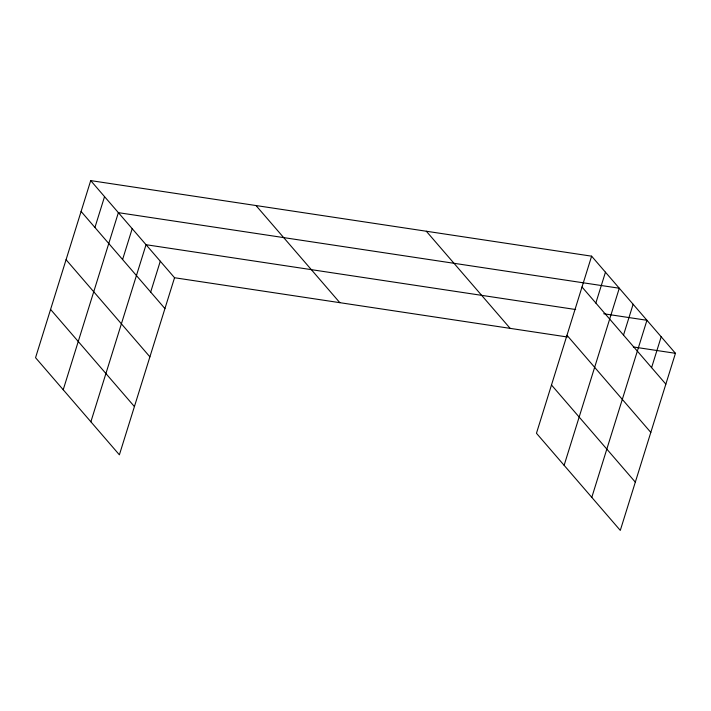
<?xml version="1.0" encoding="UTF-8"?>
<svg xmlns="http://www.w3.org/2000/svg" width="711" height="711" viewBox="0 0 711 711"><rect width="100%" height="100%" fill="white"/><g stroke="black" fill="none" stroke-linecap="round" stroke-linejoin="round"><path stroke-width="1.07" d="M90.706 180.603L35.55 357.695L119.386 454.827L174.542 277.734L90.706 180.603L591.614 256.173L675.45 353.305L620.294 530.397L536.458 433.266L591.614 256.173M94.936 227.476L104.544 196.636M63.217 389.752L118.373 212.66L619.281 288.231L564.125 465.314M122.594 259.533L132.202 228.684M90.875 421.801L146.039 244.708L575.643 309.525M150.679 292.07L160.286 261.221M595.845 303.046L605.452 272.197M623.511 335.094L633.119 304.255M591.792 497.371L646.948 320.279L603.728 313.755M651.596 367.64L661.194 336.792M174.542 277.734L567.414 337.005M633.314 346.95L675.45 353.305M582.016 287.022L665.843 384.144M566.978 335.281L650.814 432.412M426.316 231.235L510.151 328.366M551.496 385.007L635.323 482.129M256.004 205.541L339.84 302.673M81.098 211.451L164.934 308.583M66.07 259.711L149.897 356.842M50.579 309.436L134.415 406.568"/></g></svg>
